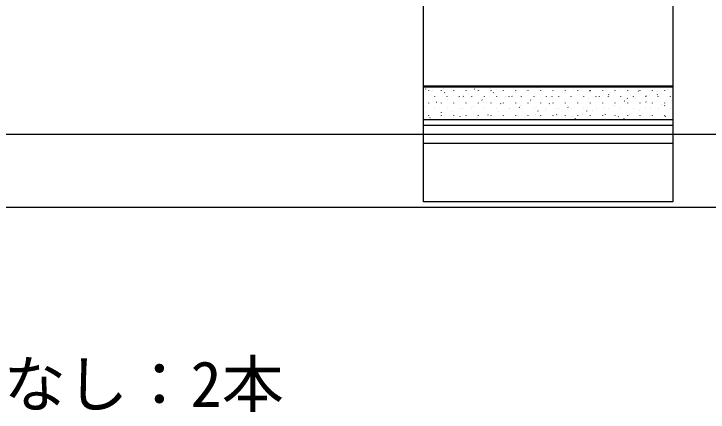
# Model space of a CAD drawing. Units: millimetres, scale not verified. Extents: x -875 to 875, y -1300 to 1292.
# Drawn here: x 305.1 to 472.3, y 695.1 to 790.8 of the extents above; entities that cross this region are included whole.
import ezdxf
from ezdxf.enums import TextEntityAlignment as Align

# ---------------------------------------------------------------- set-up
doc = ezdxf.new("R2010")
doc.units = ezdxf.units.MM
doc.header["$LTSCALE"] = 8
for name, color, linetype in [('0-4_YKK_12', 2, 'Continuous'), ('0-5_YKK_13', 4, 'Continuous'), ('0-7_YKK_D', 6, 'Continuous'), ('0-9_YSS_K', 3, 'Continuous')]:
    doc.layers.add(name, color=color, linetype=linetype)
doc.styles.add('ＭＳ ゴシック', font='')
doc.styles.get('ＭＳ ゴシック').set_extended_font_data('MS Gothic')

msp = doc.modelspace()

# ---------------------------------------------------------------- linework, layer by layer
at = {"layer": '0-4_YKK_12'}
msp.add_line((173.621, 744.382), (825.001, 744.382), dxfattribs=at)
at = {"layer": '0-5_YKK_13'}
for p, q in [((403.773, 765.364), (403.773, 773.585)), ((403.773, 773.585), (463.773, 773.585)), ((403.773, 773.337), (463.773, 773.337)), ((404.348, 772.732), (404.293, 772.815)), ((405.072, 772.44), (405.072, 772.49)), ((405.856, 772.331), (405.852, 772.34)), ((408.062, 772.44), (408.062, 772.49)), ((408.484, 772.93), (408.481, 772.939)), ((411.052, 772.44), (411.052, 772.49)), ((414.042, 772.44), (414.042, 772.49)), ((416.078, 772.768), (416.023, 772.851)), ((417.032, 772.44), (417.032, 772.49)), ((417.192, 772.407), (417.189, 772.417)), ((419.821, 773.006), (419.818, 773.016)), ((420.022, 772.44), (420.022, 772.49)), ((423.012, 772.44), (423.012, 772.49)), ((426.002, 772.44), (426.002, 772.49)), ((428.529, 772.484), (428.526, 772.493)), ((428.992, 772.44), (428.992, 772.49)), ((431.158, 773.083), (431.154, 773.092)), ((431.982, 772.44), (431.982, 772.49)), ((434.972, 772.44), (434.972, 772.49)), ((437.962, 772.44), (437.962, 772.49)), ((439.333, 773.148), (439.278, 773.232)), ((439.866, 772.561), (439.862, 772.57)), ((440.952, 772.44), (440.952, 772.49)), ((442.494, 773.16), (442.491, 773.169)), ((443.836, 772.264), (443.781, 772.347)), ((443.942, 772.44), (443.942, 772.49)), ((446.932, 772.44), (446.932, 772.49)), ((449.922, 772.44), (449.922, 772.49)), ((451.062, 773.184), (451.007, 773.268)), ((451.202, 772.637), (451.199, 772.647)), ((452.912, 772.44), (452.912, 772.49)), ((453.831, 773.236), (453.828, 773.246)), ((455.566, 772.3), (455.51, 772.383)), ((455.902, 772.44), (455.902, 772.49)), ((458.892, 772.44), (458.892, 772.49)), ((461.882, 772.44), (461.882, 772.49)), ((462.539, 772.714), (462.536, 772.723)), ((406.447, 771.015), (406.447, 771.065)), ((408.851, 771.847), (408.796, 771.931)), ((409.437, 771.015), (409.437, 771.065)), ((412.085, 770.785), (412.081, 770.795)), ((412.427, 771.015), (412.427, 771.065)), ((413.355, 770.963), (413.299, 771.046)), ((414.58, 771.761), (414.577, 771.771)), ((415.417, 771.015), (415.417, 771.065)), ((418.407, 771.015), (418.407, 771.065)), ((420.581, 771.883), (420.526, 771.967)), ((421.397, 771.015), (421.397, 771.065)), ((423.421, 770.862), (423.418, 770.872)), ((424.387, 771.015), (424.387, 771.065)), ((425.084, 770.999), (425.029, 771.082)), ((425.917, 771.838), (425.913, 771.847)), ((427.377, 771.015), (427.377, 771.065)), ((430.367, 771.015), (430.367, 771.065)), ((433.357, 771.015), (433.357, 771.065)), ((434.758, 770.939), (434.755, 770.948)), ((436.347, 771.015), (436.347, 771.065)), ((437.253, 771.915), (437.25, 771.924)), ((439.337, 771.015), (439.337, 771.065)), ((442.327, 771.015), (442.327, 771.065)), ((445.317, 771.015), (445.317, 771.065)), ((446.095, 771.015), (446.091, 771.025)), ((448.339, 771.379), (448.284, 771.463)), ((448.307, 771.015), (448.307, 771.065)), ((448.59, 771.991), (448.587, 772.001)), ((451.297, 771.015), (451.297, 771.065)), ((454.287, 771.015), (454.287, 771.065)), ((457.277, 771.015), (457.277, 771.065)), ((457.431, 771.092), (457.428, 771.101)), ((459.927, 772.068), (459.923, 772.077)), ((460.069, 771.415), (460.014, 771.499)), ((460.267, 771.015), (460.267, 771.065)), ((463.257, 771.015), (463.257, 771.065)), ((405.072, 769.4), (405.072, 769.45)), ((406.844, 769.541), (406.84, 769.55)), ((408.062, 769.4), (408.062, 769.45)), ((409.456, 770.187), (409.452, 770.196)), ((411.052, 769.4), (411.052, 769.45)), ((414.042, 769.4), (414.042, 769.45)), ((417.032, 769.4), (417.032, 769.45)), ((417.858, 770.078), (417.803, 770.162)), ((418.18, 769.617), (418.177, 769.627)), ((420.022, 769.4), (420.022, 769.45)), ((420.792, 770.263), (420.789, 770.273)), ((422.361, 769.194), (422.306, 769.277)), ((423.012, 769.4), (423.012, 769.45)), ((426.002, 769.4), (426.002, 769.45)), ((428.992, 769.4), (428.992, 769.45)), ((429.517, 769.694), (429.514, 769.703)), ((429.587, 770.114), (429.532, 770.198)), ((431.982, 769.4), (431.982, 769.45)), ((432.129, 770.34), (432.126, 770.349)), ((434.091, 769.23), (434.035, 769.313)), ((434.972, 769.4), (434.972, 769.45)), ((437.962, 769.4), (437.962, 769.45)), ((440.854, 769.77), (440.85, 769.78)), ((440.952, 769.4), (440.952, 769.45)), ((443.466, 770.417), (443.462, 770.426)), ((443.942, 769.4), (443.942, 769.45)), ((446.932, 769.4), (446.932, 769.45)), ((449.922, 769.4), (449.922, 769.45)), ((452.19, 769.847), (452.187, 769.857)), ((452.842, 770.495), (452.787, 770.578)), ((452.912, 769.4), (452.912, 769.45)), ((454.802, 770.493), (454.799, 770.503)), ((455.902, 769.4), (455.902, 769.45)), ((457.346, 769.61), (457.29, 769.694)), ((458.892, 769.4), (458.892, 769.45)), ((461.032, 768.948), (461.028, 768.957)), ((461.882, 769.4), (461.882, 769.45)), ((463.527, 769.924), (463.524, 769.933)), ((404.348, 768.565), (404.345, 768.574)), ((406.447, 767.975), (406.447, 768.025)), ((409.437, 767.975), (409.437, 768.025)), ((410.444, 767.396), (410.441, 767.406)), ((412.427, 767.975), (412.427, 768.025)), ((413.056, 768.042), (413.053, 768.052)), ((415.417, 767.975), (415.417, 768.025)), ((415.685, 768.641), (415.682, 768.651)), ((418.407, 767.975), (418.407, 768.025)), ((421.397, 767.975), (421.397, 768.025)), ((421.781, 767.473), (421.777, 767.482)), ((424.387, 767.975), (424.387, 768.025)), ((424.393, 768.119), (424.389, 768.128)), ((426.864, 768.31), (426.809, 768.393)), ((427.022, 768.718), (427.018, 768.727)), ((427.377, 767.975), (427.377, 768.025)), ((430.367, 767.975), (430.367, 768.025)), ((431.367, 767.425), (431.312, 767.509)), ((433.117, 767.55), (433.114, 767.559)), ((433.357, 767.975), (433.357, 768.025)), ((435.729, 768.196), (435.726, 768.205)), ((436.347, 767.975), (436.347, 768.025)), ((438.358, 768.795), (438.355, 768.804)), ((438.594, 768.346), (438.539, 768.429)), ((439.337, 767.975), (439.337, 768.025)), ((442.327, 767.975), (442.327, 768.025)), ((443.097, 767.461), (443.042, 767.545)), ((444.454, 767.626), (444.451, 767.636)), ((445.317, 767.975), (445.317, 768.025)), ((447.066, 768.272), (447.063, 768.282)), ((448.307, 767.975), (448.307, 768.025)), ((449.695, 768.871), (449.692, 768.881)), ((451.297, 767.975), (451.297, 768.025)), ((454.287, 767.975), (454.287, 768.025)), ((455.791, 767.703), (455.787, 767.712)), ((457.277, 767.975), (457.277, 768.025)), ((458.403, 768.349), (458.399, 768.358)), ((460.267, 767.975), (460.267, 768.025)), ((461.849, 768.726), (461.794, 768.809)), ((463.257, 767.975), (463.257, 768.025)), ((405.072, 766.36), (405.072, 766.41)), ((405.32, 765.821), (405.316, 765.831)), ((407.949, 766.42), (407.945, 766.43)), ((408.112, 767.045), (408.057, 767.128)), ((408.062, 766.36), (408.062, 766.41)), ((411.052, 766.36), (411.052, 766.41)), ((412.616, 766.16), (412.56, 766.244)), ((414.042, 766.36), (414.042, 766.41)), ((416.656, 765.898), (416.653, 765.908)), ((417.032, 766.36), (417.032, 766.41)), ((419.285, 766.497), (419.282, 766.506)), ((420.022, 766.36), (420.022, 766.41)), ((423.012, 766.36), (423.012, 766.41)), ((426.002, 766.36), (426.002, 766.41)), ((427.993, 765.975), (427.99, 765.984)), ((428.992, 766.36), (428.992, 766.41)), ((430.622, 766.574), (430.619, 766.583)), ((431.982, 766.36), (431.982, 766.41)), ((434.972, 766.36), (434.972, 766.41)), ((435.871, 766.541), (435.815, 766.624)), ((437.962, 766.36), (437.962, 766.41)), ((439.33, 766.051), (439.326, 766.061)), ((440.374, 765.656), (440.319, 765.74)), ((440.952, 766.36), (440.952, 766.41)), ((441.959, 766.65), (441.955, 766.66)), ((443.942, 766.36), (443.942, 766.41)), ((446.932, 766.36), (446.932, 766.41)), ((447.6, 766.577), (447.545, 766.66)), ((449.922, 766.36), (449.922, 766.41)), ((450.666, 766.128), (450.663, 766.138)), ((452.103, 765.692), (452.048, 765.776)), ((452.912, 766.36), (452.912, 766.41)), ((453.295, 766.727), (453.292, 766.736)), ((455.902, 766.36), (455.902, 766.41)), ((458.892, 766.36), (458.892, 766.41)), ((459.391, 765.559), (459.387, 765.568)), ((461.882, 766.36), (461.882, 766.41)), ((462.003, 766.205), (462, 766.214)), ((403.773, 764.059), (463.773, 764.059)), ((436.717, 765.405), (436.714, 765.415)), ((448.054, 765.482), (448.051, 765.492)), ((403.773, 759.782), (463.773, 759.782))]:
    msp.add_line(p, q, dxfattribs=at)
msp.add_lwpolyline([(463.773, 943.082), (463.773, 745.682), (403.773, 745.682), (403.773, 943.082)], close=True, dxfattribs=at)
msp.add_lwpolyline([(463.773, 773.585), (463.773, 765.364), (403.773, 765.364)], dxfattribs=at)
at = {"layer": '0-9_YSS_K'}
msp.add_line((-83.727, 761.882), (825.001, 761.882), dxfattribs=at)

# ---------------------------------------------------------------- texts
at = {"layer": '0-7_YKK_D', "style": 'ＭＳ ゴシック'}
msp.add_text('支柱なし：2本', height=11, dxfattribs=at).set_placement((272.644, 693.01), align=Align.BOTTOM_LEFT)

doc.saveas('drawing.dxf')
